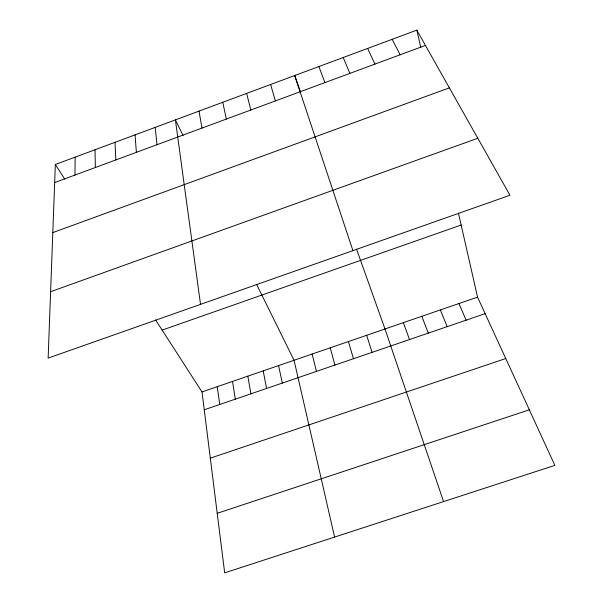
<?xml version="1.0" encoding="UTF-8"?>
<svg xmlns="http://www.w3.org/2000/svg" width="603" height="603" viewBox="0 0 603 603"><rect width="100%" height="100%" fill="white"/><g stroke="black" fill="none" stroke-linecap="round" stroke-linejoin="round"><path stroke-width="0.9" d="M74.968 175.058L75.149 157.142M55.333 164.506L48.142 358.107L509.95 195.251L416.831 30.15L55.333 164.506L64.8 179.181M54.662 182.566L425.447 45.421M52.808 232.6L449.378 87.857M50.607 291.701L477.81 138.26M162.139 330.112L461.152 225.025M155.597 319.959L202.005 391.927L477.553 297.136L458.453 213.153M204.244 409.784L485.151 313.666M210.304 458.159L505.766 358.529M217.216 513.311L529.336 409.814M392.176 39.316L400.128 54.783M183.071 135.441L175.39 119.884L200.528 304.372M256.577 284.352L294.053 360.262L334.597 537.069M367.634 48.436L374.938 64.099M477.553 297.136L554.858 465.365L224.678 572.85L202.005 391.927M458.913 303.55L466.134 320.17M343.205 57.519L349.868 73.37M440.333 309.942L447.185 326.653M421.821 316.311L428.311 333.112M318.897 66.549L324.927 82.603M403.377 322.658L409.497 339.549M300.55 91.988L294.694 75.548L352.928 250.629M356.531 249.099L384.993 328.982L443.567 501.598M366.677 335.283L372.081 352.356M348.421 341.562L353.471 358.725M270.611 84.495L275.39 100.927M330.233 347.818L334.929 365.064M312.113 354.051L316.454 371.388M246.642 93.405L250.795 110.017M416.831 30.15L420.781 47.516M278.594 365.576L282.294 383.078M222.778 102.276L226.329 119.07M263.187 370.883L266.586 388.453M247.825 376.166L250.931 393.812M199.028 111.103L201.967 128.085M232.509 381.435L235.321 399.148M217.231 386.689L219.763 404.477M155.182 127.399L157.014 144.712M135.057 134.876L136.376 152.348M115.007 142.331L115.821 159.946M95.04 149.755L95.357 167.521"/></g></svg>
